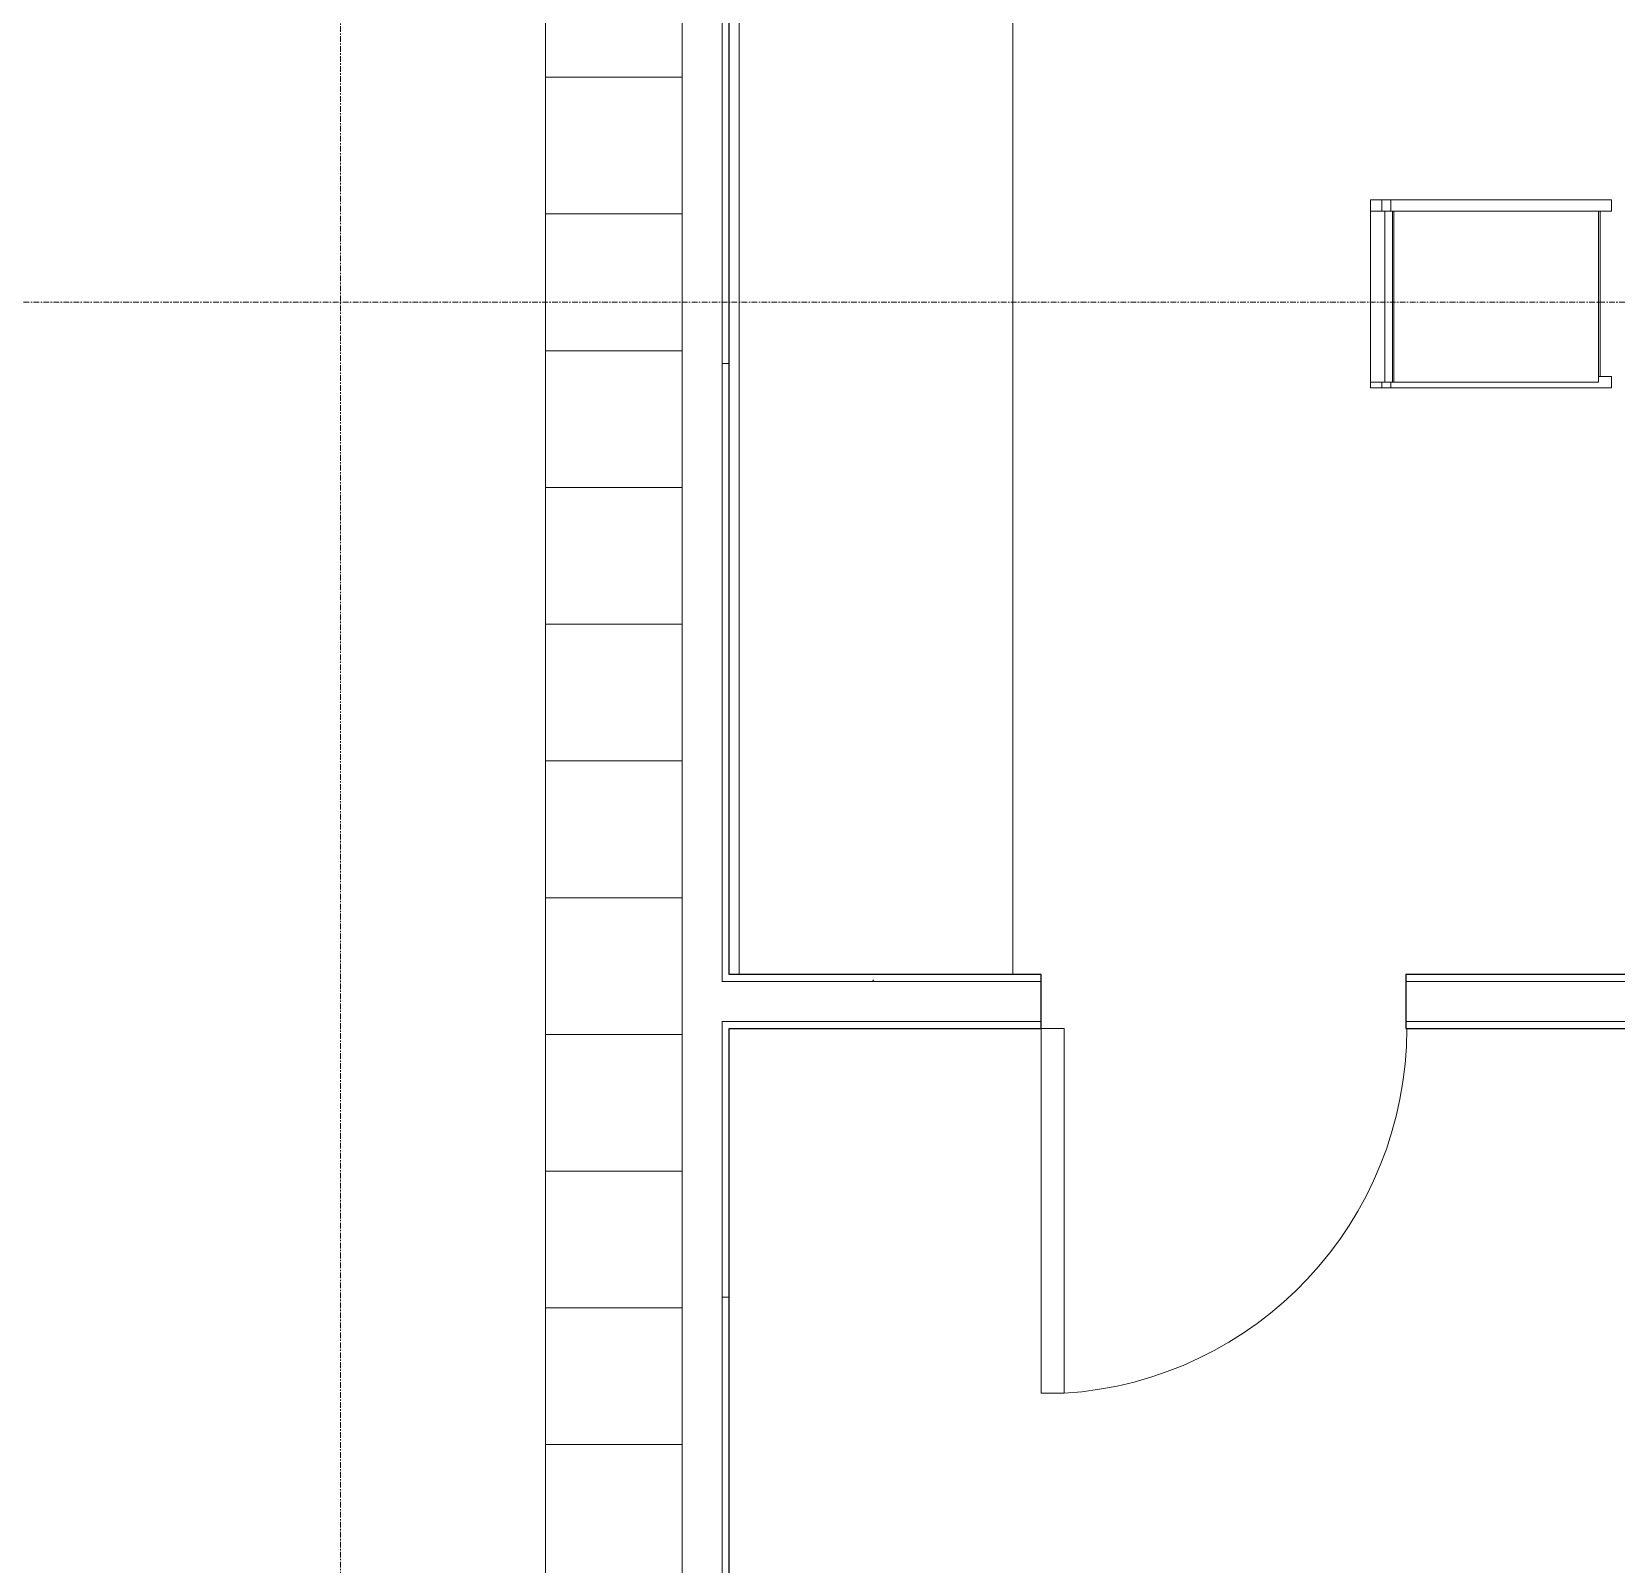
# Model space of a CAD drawing. Header units: inches. Extents: x 19712 to 27543, y -26063 to -18659.
# Drawn here: x 25664.3 to 25803.3, y -22653.8 to -22519.3 of the extents above; entities that cross this region are included whole.
import ezdxf

# ---------------------------------------------------------------- set-up
doc = ezdxf.new("R2010")
doc.units = ezdxf.units.IN
doc.header["$MEASUREMENT"] = 0
doc.linetypes.add('Grid Line 1_2_', pattern=[0.875, 0.5, -0.125, 0.125, -0.125])
for name, color, linetype, lineweight in [('A-DOOR', 31, 'Continuous', 9), ('A-WALL', 113, 'Continuous', 9), ('A-WALL-PATT', 111, 'Continuous', 25), ('I-FURN', 30, 'Continuous', 9), ('I-WALL', 2, 'Continuous', 9), ('Q-CASE', 31, 'Continuous', 9), ('S-GRID', 1, 'Continuous', 9)]:
    doc.layers.add(name, color=color, linetype=linetype, lineweight=lineweight)
pattern_1 = [(0, (0, 0), (81.92, 20.48), [3.379, -58.061, 3.379, -58.061, -327.68]), (0, (0, 0), (81.92, 20.48), [-122.88, 3.379, -119.501, 3.379, -58.061, -143.36]), (0, (0, 0), (81.92, 20.48), [-307.2, 3.379, -37.581, 3.379, -99.021]), (120, (30.72, 10.24), (-58.6962, 60.704801), [3.379, -58.061, 3.379, -58.061, -327.68]), (120, (30.72, 10.24), (-58.6962, 60.704801), [-122.88, 3.379, -119.501, 3.379, -58.061, -143.36]), (120, (30.72, 10.24), (-58.6962, 60.704801), [-307.2, 3.379, -37.581, 3.379, -99.021]), (240, (40.96, 51.2), (-23.2238, -81.184801), [3.379, -58.061, 3.379, -58.061, -327.68]), (240, (40.96, 51.2), (-23.2238, -81.184801), [-122.88, 3.379, -119.501, 3.379, -58.061, -143.36]), (240, (40.96, 51.2), (-23.2238, -81.184801), [-307.2, 3.379, -37.581, 3.379, -99.021])]

# ---------------------------------------------------------------- blocks, each defined once
blk = doc.blocks.new('Locker-Double S_ - Phase 15')
at = {"layer": 'I-FURN', "color": 7}
for p, q in [((0, 12), (0, 0)), ((12, 12), (0, 12)), ((12, 0), (12, 12)), ((0, 0), (12, 0))]:
    blk.add_line(p, q, dxfattribs=at)
blk = doc.blocks.new('Locker-Double S_ - Phase 16')
at = {"layer": 'I-FURN', "color": 7}
for p, q in [((0, 12), (0, 0)), ((12, 12), (0, 12)), ((12, 0), (12, 12)), ((0, 0), (12, 0))]:
    blk.add_line(p, q, dxfattribs=at)
blk = doc.blocks.new('Locker-Double S_ - Phase 17')
at = {"layer": 'I-FURN', "color": 7}
for p, q in [((0, 12), (0, 0)), ((12, 12), (0, 12)), ((12, 0), (12, 12)), ((0, 0), (12, 0))]:
    blk.add_line(p, q, dxfattribs=at)
blk = doc.blocks.new('Locker-Double S_ - Phase 18')
at = {"layer": 'I-FURN', "color": 7}
for p, q in [((0, 12), (0, 0)), ((12, 12), (0, 12)), ((12, 0), (12, 12)), ((0, 0), (12, 0))]:
    blk.add_line(p, q, dxfattribs=at)
blk = doc.blocks.new('Locker-Double S_ - Phase 19')
at = {"layer": 'I-FURN', "color": 7}
for p, q in [((0, 12), (0, 0)), ((12, 12), (0, 12)), ((12, 0), (12, 12)), ((0, 0), (12, 0))]:
    blk.add_line(p, q, dxfattribs=at)
blk = doc.blocks.new('Locker-Double S_ - Phase 110')
at = {"layer": 'I-FURN', "color": 7}
for p, q in [((0, 12), (0, 0)), ((12, 12), (0, 12)), ((12, 0), (12, 12)), ((0, 0), (12, 0))]:
    blk.add_line(p, q, dxfattribs=at)
blk = doc.blocks.new('Locker-Double S_ - Phase 111')
at = {"layer": 'I-FURN', "color": 7}
for p, q in [((0, 12), (0, 0)), ((12, 12), (0, 12)), ((12, 0), (12, 12)), ((0, 0), (12, 0))]:
    blk.add_line(p, q, dxfattribs=at)
blk = doc.blocks.new('Locker-Double S_ - Phase 112')
at = {"layer": 'I-FURN', "color": 7}
for p, q in [((0, 12), (0, 0)), ((12, 12), (0, 12)), ((12, 0), (12, 12)), ((0, 0), (12, 0))]:
    blk.add_line(p, q, dxfattribs=at)
blk = doc.blocks.new('Locker-Double S_ - Phase 113')
at = {"layer": 'I-FURN', "color": 7}
for p, q in [((0, 12), (0, 0)), ((12, 12), (0, 12)), ((12, 0), (12, 12)), ((0, 0), (12, 0))]:
    blk.add_line(p, q, dxfattribs=at)
blk = doc.blocks.new('Locker-Double S_ - Phase 114')
at = {"layer": 'I-FURN', "color": 7}
for p, q in [((0, 12), (0, 0)), ((12, 12), (0, 12)), ((12, 0), (12, 12)), ((0, 0), (12, 0))]:
    blk.add_line(p, q, dxfattribs=at)
blk = doc.blocks.new('Locker-Double S_ - Phase 115')
at = {"layer": 'I-FURN', "color": 7}
for p, q in [((0, 12), (0, 0)), ((12, 12), (0, 12)), ((12, 0), (12, 12)), ((0, 0), (12, 0))]:
    blk.add_line(p, q, dxfattribs=at)
blk = doc.blocks.new('Locker-Double S_ - Phase 116')
at = {"layer": 'I-FURN', "color": 7}
for p, q in [((0, 12), (0, 0)), ((12, 12), (0, 12)), ((12, 0), (12, 12)), ((0, 0), (12, 0))]:
    blk.add_line(p, q, dxfattribs=at)
blk = doc.blocks.new('Locker Rooms_Ryan_ifc-1-Site Plan - Phase 1')
at = {"lineweight": 9}
for name, p in [('Locker-Double S_ - Phase 15', (25709.39, -22523.3)), ('Locker-Double S_ - Phase 16', (25709.39, -22535.3)), ('Locker-Double S_ - Phase 17', (25709.39, -22547.3)), ('Locker-Double S_ - Phase 18', (25709.39, -22559.3)), ('Locker-Double S_ - Phase 19', (25709.39, -22571.3)), ('Locker-Double S_ - Phase 110', (25709.39, -22583.3)), ('Locker-Double S_ - Phase 111', (25709.39, -22595.3)), ('Locker-Double S_ - Phase 112', (25709.39, -22607.3)), ('Locker-Double S_ - Phase 113', (25709.39, -22619.3)), ('Locker-Double S_ - Phase 114', (25709.39, -22631.3)), ('Locker-Double S_ - Phase 115', (25709.39, -22643.3)), ('Locker-Double S_ - Phase 116', (25709.39, -22655.3))]:
    blk.add_blockref(name, p, dxfattribs=at)
blk = doc.blocks.new('Casework 1 - Casework 1-456223-Site Plan - Phase 1')
at = {"layer": 'Q-CASE'}
for p, q in [((25726.39, -22356.68), (25726.39, -22590.06)), ((25750.39, -22590.04), (25750.39, -22371.55))]:
    blk.add_line(p, q, dxfattribs=at)
blk = doc.blocks.new('Single-Flush - 32_ x 84_-489871-Site Plan - Phase 1')
at = {"layer": 'A-DOOR', "lineweight": 13}
for p, q in [((14, 2.37), (14, 34.38)), ((16, 34.38), (14, 34.38)), ((16, 2.37), (16, 34.38)), ((16, 2.37), (14, 2.37))]:
    blk.add_line(p, q, dxfattribs=at)
at = {"layer": 'A-DOOR'}
blk.add_arc((16, 2.37), 32.07, 93.5759, 180, dxfattribs=at)
blk = doc.blocks.new('Bar_Stool_6722_1_ - Bar_Stool_6722_1_-477960-Site Plan - Phase 1')
at = {"layer": 'I-FURN'}
for p, q in [((0, 19.21), (0, 21.13)), ((1, 21.13), (0, 21.13)), ((1, 21.13), (1, 20.14)), ((15.5, 20.14), (15.5, 21.13)), ((16.5, 21.13), (15.5, 21.13)), ((16.5, 21.13), (16.5, 19.21)), ((1, 20.14), (15.5, 20.14)), ((1, 20.14), (1, 19.99)), ((16, 20), (1, 20)), ((1, 19.89), (1, 19.99)), ((1, 17.63), (1, 19.89)), ((15.5, 19.98), (15.5, 20.14)), ((16, 19.99), (16, 19.89)), ((16, 19.89), (16, 17.63)), ((0, 17.72), (0, 19.21)), ((16.5, 19.21), (16.5, 17.72)), ((0, 1.78), (0, 17.72)), ((1, 2.03), (1, 17.63)), ((16, 17.63), (16, 2.03)), ((16.5, 17.72), (16.5, 1.78)), ((1, 1.78), (0, 1.78)), ((0, 1.78), (0, 0.98)), ((1, 1.91), (1, 2.03)), ((16, 2.03), (1, 2.03)), ((1, 1.24), (1, 1.91)), ((16, 1.91), (1, 1.91)), ((16, 2.03), (16, 1.91)), ((16, 1.91), (16, 1.24)), ((16.5, 1.78), (16, 1.78)), ((16.5, 0.98), (16.5, 1.78)), ((1, 0.98), (0, 0.98)), ((0, 0.98), (0, 0)), ((0, 0), (1, 0)), ((1, 0), (1, 1.24)), ((1, 1.24), (16, 1.24)), ((16, 1.24), (16, 0)), ((16.5, 0.98), (16, 0.98)), ((16, 0), (16.5, 0)), ((16.5, 0), (16.5, 0.98)), ((1, 0), (16, 0))]:
    blk.add_line(p, q, dxfattribs=at)

msp = doc.modelspace()

# ---------------------------------------------------------------- hatches: boundary and pattern name
at = {"layer": 'A-WALL-PATT', "lineweight": 9}
h = msp.add_hatch(dxfattribs=at)
h.set_pattern_fill('FP_6', color=256, style=0, pattern_type=2)
h.set_pattern_definition(pattern_1)
h.paths.add_polyline_path([(25724.890225, -22787.30281), (25725.515225, -22787.30281), (25725.515225, -22606.162185), (25724.890225, -22606.162185), (25724.890225, -22786.67781)], flags=0)
h.paths.add_polyline_path([(25725.515225, -22602.662185), (25725.515225, -22368.05281), (25724.890225, -22368.05281), (25724.890225, -22602.662185)], flags=0)
h = msp.add_hatch(dxfattribs=at)
h.set_pattern_fill('FP_6', color=256, style=0, pattern_type=2)
h.set_pattern_definition(pattern_1)
h.paths.add_polyline_path([(25852.015225, -22602.662185), (25852.015225, -22602.037185), (25784.890225, -22602.037185), (25784.890225, -22602.662185), (25851.390225, -22602.662185)], flags=0)
h.paths.add_polyline_path([(25752.890225, -22602.662185), (25752.890225, -22602.037185), (25725.515225, -22602.037185), (25725.515225, -22602.662185)], flags=0)

# ---------------------------------------------------------------- linework, layer by layer
at = {"layer": 'A-WALL'}
for p, q in [((25724.890225, -22368.05281), (25724.890225, -22602.662185)), ((25724.890225, -22602.662185), (25752.890225, -22602.662185)), ((25784.890225, -22602.662185), (25851.390225, -22602.662185)), ((25724.890225, -22606.162185), (25752.890225, -22606.162185)), ((25724.890225, -22606.162185), (25724.890225, -22787.30281)), ((25784.890225, -22606.162185), (25847.890225, -22606.162185))]:
    msp.add_line(p, q, dxfattribs=at)
at = {"layer": 'I-WALL', "lineweight": 25}
for p, q in [((25725.515225, -22602.037185), (25725.515225, -22368.67781)), ((25752.890225, -22602.037185), (25725.515225, -22602.037185)), ((25752.890225, -22606.787185), (25752.890225, -22602.037185)), ((25852.015225, -22602.037185), (25784.890225, -22602.037185)), ((25784.890225, -22602.037185), (25784.890225, -22606.787185)), ((25725.515225, -22606.787185), (25752.890225, -22606.787185)), ((25725.515225, -22786.67781), (25725.515225, -22606.787185)), ((25784.890225, -22606.787185), (25847.265225, -22606.787185))]:
    msp.add_line(p, q, dxfattribs=at)
at = {"layer": 'S-GRID', "linetype": 'Grid Line 1_2_'}
for p, q in [((25691.390225, -23874.70128), (25691.390225, -18787.198833)), ((27542.721343, -22543.05281), (19848.989376, -22543.05281))]:
    msp.add_line(p, q, dxfattribs=at)

# ---------------------------------------------------------------- block references
at = {"lineweight": 5}
msp.add_blockref('Locker Rooms_Ryan_ifc-1-Site Plan - Phase 1', (0, 0), dxfattribs=at)
at = {"layer": 'A-DOOR', "rotation": 180}
msp.add_blockref('Single-Flush - 32_ x 84_-489871-Site Plan - Phase 1', (25768.890225, -22604.412185), dxfattribs=at)
at = {"layer": 'I-FURN', "rotation": 270.0000000000007}
msp.add_blockref('Bar_Stool_6722_1_ - Bar_Stool_6722_1_-477960-Site Plan - Phase 1', (25781.791844, -22534.05281), dxfattribs=at)
at = {"layer": 'Q-CASE'}
msp.add_blockref('Casework 1 - Casework 1-456223-Site Plan - Phase 1', (0, -12), dxfattribs=at)

doc.saveas('drawing.dxf')
